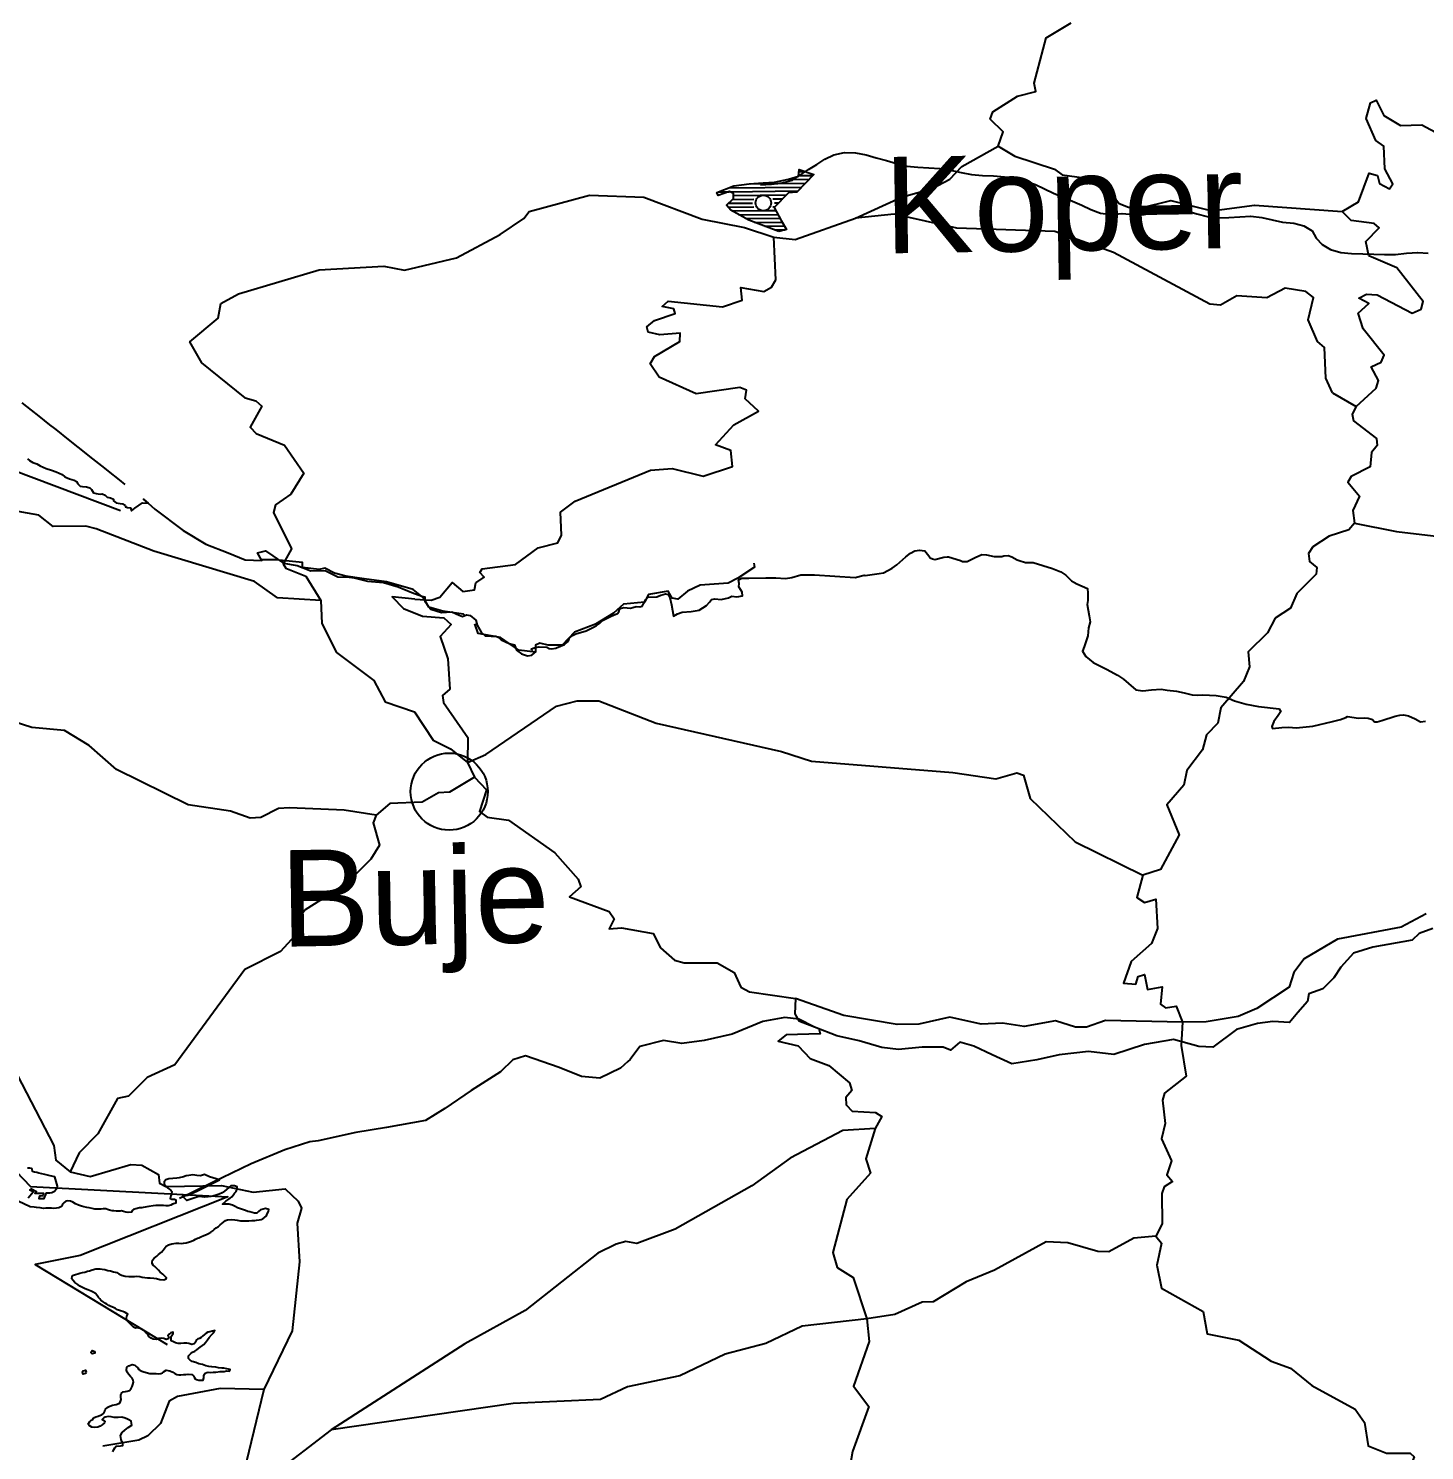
# Model space of a CAD drawing. Header units: metres. Extents: x 13.21 to 19.52, y 42.14 to 46.62.
# Drawn here: x 13.5583 to 13.8834, y 45.2582 to 45.5895 of the extents above; entities that cross this region are included whole.
import ezdxf

# ---------------------------------------------------------------- set-up
doc = ezdxf.new("R2010")
doc.units = ezdxf.units.M
doc.header["$MEASUREMENT"] = 0
for name, color, linetype in [('CESTE', 5, 'Continuous'), ('GE_obr', 210, 'Continuous'), ('grad_ino', 252, 'Continuous'), ('grad_manji', 1, 'Continuous'), ('granica', 2, 'Continuous'), ('hr', 9, 'Continuous'), ('naziv_ino', 252, 'Continuous'), ('naziv_manji', 1, 'Continuous'), ('PRUGE', 7, 'Continuous'), ('RIJEKE', 4, 'Continuous')]:
    doc.layers.add(name, color=color, linetype=linetype)
doc.styles.get("Standard").update_dxf_attribs({"font": 'arial.ttf'})

# ---------------------------------------------------------------- blocks, each defined once
blk = doc.blocks.new('*X55')
at = {"color": 0}
for p, q in [((13.73496, 45.55428), (13.74011, 45.55433)), ((13.73763, 45.55521), (13.74099, 45.55524)), ((13.73771, 45.55611), (13.73922, 45.55612)), ((13.71899, 45.5514), (13.72144, 45.55143)), ((13.72129, 45.55233), (13.73836, 45.55251)), ((13.72162, 45.55143), (13.73748, 45.55161)), ((13.72252, 45.55054), (13.73482, 45.55068)), ((13.7264, 45.55328), (13.73923, 45.55342)), ((13.72122, 45.54783), (13.72724, 45.54789)), ((13.72134, 45.54873), (13.72688, 45.54879)), ((13.72213, 45.54694), (13.7293, 45.54702)), ((13.72229, 45.54964), (13.72721, 45.54969)), ((13.72966, 45.54702), (13.73232, 45.54705)), ((13.73164, 45.54974), (13.73394, 45.54977)), ((13.73168, 45.54794), (13.73218, 45.54795)), ((13.732, 45.54885), (13.73306, 45.54886)), ((13.72373, 45.54605), (13.73279, 45.54615)), ((13.72533, 45.54517), (13.73327, 45.54526)), ((13.72735, 45.54429), (13.73378, 45.54437)), ((13.72972, 45.54342), (13.73434, 45.54347)), ((13.73208, 45.54255), (13.73453, 45.54257))]:
    blk.add_line(p, q, dxfattribs=at)

msp = doc.modelspace()

# ---------------------------------------------------------------- linework, layer by layer
at = {"layer": 'CESTE'}
for p, q in [((13.86201, 45.50459), (13.86752, 45.50139)), ((13.66055, 45.41844), (13.6622, 45.41504)), ((13.61306, 45.27243), (13.60736, 45.24869))]:
    msp.add_line(p, q, dxfattribs=at)
for points in [[(13.7841, 45.56205), (13.7853, 45.56538), (13.78226, 45.56832), (13.78291, 45.57007), (13.7886, 45.57366), (13.79287, 45.57477), (13.79255, 45.57671), (13.79534, 45.5873), (13.80115, 45.59076)], [(13.86427, 45.54679), (13.86802, 45.54908), (13.87057, 45.55577), (13.87247, 45.5552), (13.87298, 45.55333), (13.87531, 45.55214), (13.87608, 45.5533), (13.87419, 45.55675), (13.87395, 45.56205), (13.87211, 45.56336), (13.86986, 45.5685), (13.87085, 45.57214), (13.87215, 45.57274), (13.87394, 45.56916), (13.87785, 45.56683), (13.88279, 45.56698), (13.88701, 45.56473)], [(13.75088, 45.5453), (13.76162, 45.55014), (13.76872, 45.55217), (13.77286, 45.55432), (13.77569, 45.55729), (13.7841, 45.56205)], [(13.7841, 45.56205), (13.78798, 45.55974), (13.79726, 45.55672), (13.79904, 45.55536), (13.80643, 45.55434), (13.80855, 45.5534), (13.81235, 45.54872), (13.8145, 45.5478), (13.81709, 45.54758), (13.82434, 45.54936), (13.8339, 45.54696), (13.84383, 45.54832), (13.86427, 45.54679)], [(13.60874, 45.50345), (13.59865, 45.51156), (13.59589, 45.51649), (13.60244, 45.522), (13.60311, 45.5254), (13.60723, 45.52764), (13.62597, 45.53327), (13.64101, 45.5341), (13.64585, 45.53313), (13.65798, 45.53606), (13.66815, 45.54145), (13.67369, 45.54517), (13.67487, 45.54681), (13.68896, 45.55066), (13.70164, 45.55013), (13.71517, 45.54506), (13.72504, 45.54312), (13.73188, 45.54084)], [(13.73188, 45.54084), (13.73684, 45.54029), (13.75088, 45.5453)], [(13.86201, 45.50459), (13.86042, 45.50801), (13.86016, 45.51515), (13.85848, 45.51654), (13.85632, 45.52162), (13.8576, 45.52679), (13.8558, 45.52816), (13.85096, 45.52894), (13.84669, 45.5267), (13.8397, 45.5272), (13.83589, 45.525), (13.83342, 45.52527), (13.81102, 45.53731), (13.79734, 45.54217), (13.7745, 45.54296), (13.75992, 45.5462), (13.75088, 45.5453)], [(13.86752, 45.50139), (13.87217, 45.50568), (13.87273, 45.50747), (13.87104, 45.51063), (13.87333, 45.51171), (13.87402, 45.51338), (13.86917, 45.51952), (13.86798, 45.52313), (13.87049, 45.52536), (13.86816, 45.52662), (13.86989, 45.52759), (13.87244, 45.52739), (13.88055, 45.52317), (13.88263, 45.52404), (13.8831, 45.52583), (13.87697, 45.53368), (13.87048, 45.53646), (13.86976, 45.53984), (13.87286, 45.54304), (13.87173, 45.54404), (13.86637, 45.54472), (13.86427, 45.54679)], [(13.64829, 45.45653), (13.65205, 45.45628), (13.6541, 45.45697), (13.65694, 45.46042), (13.65948, 45.4583), (13.66216, 45.45866), (13.66251, 45.46031), (13.66445, 45.46167), (13.66343, 45.46272), (13.66393, 45.46357), (13.67175, 45.46461), (13.67701, 45.46844), (13.6816, 45.46964), (13.68242, 45.47139), (13.68218, 45.47679), (13.68558, 45.47938), (13.70318, 45.48654), (13.70824, 45.48695), (13.71541, 45.48519), (13.72222, 45.4874), (13.72187, 45.49117), (13.7183, 45.4925), (13.72253, 45.49714), (13.72828, 45.5003), (13.72517, 45.50319), (13.72555, 45.50519), (13.72397, 45.50584), (13.71377, 45.50434), (13.70515, 45.50824), (13.70311, 45.51137), (13.70412, 45.51307), (13.70995, 45.51657), (13.71003, 45.51846), (13.70533, 45.51806), (13.70265, 45.51875), (13.70229, 45.51999), (13.7041, 45.52145), (13.70892, 45.52309), (13.70857, 45.52415), (13.70585, 45.5247), (13.70726, 45.52597), (13.71996, 45.5246), (13.72452, 45.52618), (13.72417, 45.52911), (13.72959, 45.52816), (13.73137, 45.5292), (13.73235, 45.53094), (13.73188, 45.54084)], [(13.60874, 45.50345), (13.61127, 45.50275), (13.61262, 45.50149), (13.60992, 45.4966), (13.61129, 45.49512), (13.61789, 45.49238), (13.62241, 45.48588), (13.61941, 45.48099), (13.61583, 45.47849), (13.61536, 45.47668), (13.61951, 45.46822), (13.6176, 45.46476), (13.61825, 45.46374), (13.62289, 45.4619), (13.62638, 45.45617)], [(13.86752, 45.50139), (13.86655, 45.49964), (13.86691, 45.49804), (13.87221, 45.49398), (13.87243, 45.49232), (13.87108, 45.49071), (13.8708, 45.48732), (13.86637, 45.48509), (13.86555, 45.48377), (13.86827, 45.48052), (13.86674, 45.47721), (13.86714, 45.47425)], [(13.62638, 45.45617), (13.61625, 45.45683), (13.61091, 45.46065), (13.58748, 45.4677), (13.57403, 45.47291), (13.57165, 45.47355), (13.56406, 45.47344), (13.56068, 45.47609), (13.55327, 45.47738), (13.54352, 45.48316), (13.53004, 45.48817), (13.51844, 45.49525), (13.51618, 45.49607), (13.50615, 45.49614), (13.50255, 45.49371), (13.50011, 45.49051), (13.50013, 45.48874), (13.50193, 45.48536), (13.50845, 45.47987), (13.5178, 45.46712), (13.51904, 45.45279), (13.52582, 45.43921), (13.5215, 45.43519)], [(13.86714, 45.47425), (13.8658, 45.47268), (13.86125, 45.4712), (13.85744, 45.4687), (13.8564, 45.46716), (13.85662, 45.46532), (13.85832, 45.46389), (13.85816, 45.46232), (13.85368, 45.45784), (13.85222, 45.45443), (13.84863, 45.45208), (13.84684, 45.4487), (13.84237, 45.44426), (13.84269, 45.44078), (13.84126, 45.43732), (13.836, 45.43118), (13.83531, 45.42764), (13.83269, 45.42493), (13.8317, 45.4214), (13.8281, 45.41661), (13.82741, 45.41316), (13.82339, 45.40864), (13.82625, 45.40163), (13.82191, 45.39351), (13.8178, 45.39224)], [(13.86714, 45.47425), (13.87687, 45.47225), (13.8894, 45.47084), (13.89424, 45.46665), (13.89452, 45.46479), (13.89625, 45.46376), (13.90374, 45.46254), (13.90792, 45.46055), (13.91791, 45.45894), (13.92433, 45.45607), (13.92709, 45.44735), (13.93026, 45.4424), (13.93372, 45.43988), (13.93873, 45.43958), (13.94052, 45.43822), (13.94126, 45.43474), (13.94646, 45.43098), (13.94645, 45.42911), (13.94842, 45.42583), (13.95307, 45.42158), (13.95724, 45.4194), (13.96137, 45.41048)], [(13.62638, 45.45617), (13.62661, 45.45088), (13.63001, 45.44408), (13.63868, 45.4376), (13.64134, 45.43258), (13.64822, 45.43027), (13.65251, 45.42368), (13.6566, 45.42164), (13.66055, 45.41844)], [(13.64829, 45.45653), (13.64295, 45.45707), (13.64563, 45.45434), (13.65004, 45.45258), (13.65504, 45.45214), (13.65675, 45.4506), (13.65413, 45.44785), (13.65596, 45.44258), (13.65644, 45.43553), (13.65474, 45.43405), (13.65497, 45.43243), (13.66058, 45.42429), (13.66055, 45.41844)], [(13.63927, 45.40617), (13.63181, 45.40735), (13.61905, 45.40792), (13.61653, 45.40779), (13.61241, 45.40568), (13.6099, 45.40553), (13.60537, 45.40712), (13.59544, 45.40863), (13.57876, 45.41683), (13.57244, 45.42242), (13.56665, 45.42592), (13.55904, 45.4266), (13.54279, 45.43181), (13.5215, 45.43519)], [(13.66055, 45.41844), (13.66481, 45.42036), (13.68127, 45.43158), (13.68609, 45.43284), (13.69116, 45.43286), (13.70449, 45.42762), (13.73366, 45.42102), (13.74063, 45.4188), (13.77358, 45.41611), (13.78357, 45.41467), (13.78849, 45.41609), (13.79, 45.41555), (13.79157, 45.41009), (13.80206, 45.39996), (13.8178, 45.39224)], [(13.6622, 45.41504), (13.65635, 45.41158), (13.65374, 45.41143), (13.65001, 45.40921), (13.64242, 45.40889), (13.63927, 45.40617)], [(13.6622, 45.41504), (13.66499, 45.41214), (13.66336, 45.40705), (13.66515, 45.40573), (13.67005, 45.40502), (13.6809, 45.3974), (13.68631, 45.39133), (13.68692, 45.38948), (13.68428, 45.38721), (13.69356, 45.38375), (13.69472, 45.38208), (13.69349, 45.37975), (13.69642, 45.37992), (13.70376, 45.37864), (13.70552, 45.37526), (13.70877, 45.3724), (13.71099, 45.3718), (13.71868, 45.37179), (13.72265, 45.36958), (13.72419, 45.36617), (13.72621, 45.36508), (13.73693, 45.36353)], [(13.63927, 45.40617), (13.63856, 45.40441), (13.64003, 45.39923), (13.63805, 45.39595), (13.63217, 45.39009), (13.62269, 45.38416), (13.62151, 45.38255), (13.62115, 45.379), (13.61701, 45.37446), (13.6087, 45.37026), (13.5924, 45.34802), (13.58595, 45.34512), (13.58156, 45.34073), (13.57899, 45.34022), (13.57442, 45.33199), (13.57008, 45.32757), (13.56802, 45.32313)], [(13.8178, 45.39224), (13.8164, 45.38703), (13.81822, 45.38589), (13.82086, 45.38665), (13.82125, 45.37977), (13.81983, 45.37634), (13.81514, 45.37209), (13.81335, 45.3671), (13.81617, 45.36686), (13.81675, 45.36865), (13.8182, 45.36906), (13.81894, 45.36556), (13.82229, 45.36623), (13.82194, 45.36219), (13.82312, 45.36129), (13.82556, 45.36173), (13.82706, 45.35797)], [(13.88383, 45.38322), (13.87797, 45.38009), (13.86316, 45.37733), (13.85538, 45.37277), (13.85298, 45.36958), (13.85187, 45.3661), (13.8444, 45.36117), (13.84004, 45.35934), (13.83259, 45.35809), (13.82706, 45.35797)], [(13.73693, 45.36353), (13.73675, 45.3599), (13.73771, 45.3583), (13.74235, 45.35652), (13.74264, 45.35525), (13.73472, 45.35505), (13.73291, 45.35359), (13.73752, 45.35247), (13.74035, 45.34949), (13.74467, 45.34791), (13.74947, 45.34383), (13.75001, 45.34206), (13.74864, 45.34047), (13.7487, 45.33872), (13.75014, 45.33728), (13.75554, 45.33695), (13.75704, 45.33602), (13.7555, 45.33319)], [(13.82706, 45.35797), (13.80916, 45.35839), (13.80474, 45.35683), (13.80218, 45.35684), (13.79752, 45.35829), (13.79016, 45.35694), (13.78515, 45.35778), (13.78015, 45.35749), (13.77286, 45.35911), (13.76569, 45.35753), (13.76059, 45.35742), (13.74817, 45.3595), (13.73693, 45.36353)], [(13.82706, 45.35797), (13.82677, 45.35258), (13.82791, 45.34542), (13.82284, 45.34147), (13.82237, 45.33981), (13.82301, 45.3344), (13.8222, 45.33082), (13.8245, 45.32571), (13.82343, 45.32241), (13.82475, 45.32086), (13.82277, 45.31965), (13.82227, 45.3181), (13.82231, 45.31098), (13.82082, 45.30812)], [(13.55467, 45.34763), (13.56417, 45.32927), (13.56463, 45.32586), (13.56802, 45.32313)], [(13.7555, 45.33319), (13.74797, 45.33272), (13.7357, 45.32629), (13.72677, 45.31989), (13.70892, 45.30974), (13.69995, 45.30644), (13.69738, 45.30687), (13.69517, 45.30623), (13.69091, 45.30418), (13.67395, 45.29082), (13.65991, 45.28308), (13.62878, 45.26304)], [(13.7555, 45.33319), (13.75329, 45.32618), (13.75441, 45.32278), (13.74885, 45.31669), (13.74559, 45.30434), (13.74661, 45.30084), (13.75032, 45.2985), (13.75351, 45.28889)], [(13.56802, 45.32313), (13.57266, 45.32205), (13.58214, 45.32484), (13.58471, 45.3247), (13.5886, 45.32248), (13.58878, 45.3205), (13.59025, 45.31971), (13.60323, 45.3199), (13.61058, 45.31841), (13.61805, 45.31912), (13.62107, 45.31626), (13.62189, 45.31467), (13.62088, 45.31113), (13.62138, 45.30218), (13.61972, 45.28605), (13.61306, 45.27243)], [(13.82082, 45.30812), (13.81576, 45.30764), (13.80994, 45.30446), (13.80736, 45.30453), (13.80033, 45.30661), (13.79531, 45.3068), (13.7833, 45.30019), (13.77668, 45.29751), (13.76903, 45.29284), (13.76642, 45.29277), (13.76004, 45.28992), (13.75351, 45.28889)], [(13.82082, 45.30812), (13.82218, 45.30653), (13.82108, 45.30134), (13.82216, 45.29598), (13.8319, 45.29057), (13.8328, 45.28537), (13.84019, 45.28391), (13.8477, 45.27903), (13.85223, 45.27741), (13.85715, 45.27333), (13.86725, 45.26785), (13.86949, 45.2647), (13.87027, 45.25932), (13.87455, 45.25756), (13.88008, 45.25761), (13.88102, 45.25669), (13.87972, 45.25336)], [(13.75351, 45.28889), (13.73847, 45.28717), (13.73001, 45.28316), (13.72052, 45.28063), (13.71001, 45.27556), (13.6978, 45.27305), (13.69149, 45.2701), (13.67117, 45.26919), (13.62878, 45.26304)], [(13.75351, 45.28889), (13.75411, 45.28359), (13.75046, 45.27317), (13.754, 45.26843), (13.75017, 45.258), (13.74864, 45.24907), (13.74907, 45.24732), (13.75238, 45.24461), (13.75562, 45.23783), (13.75635, 45.23067), (13.753, 45.22209), (13.74626, 45.21662), (13.74794, 45.21329)], [(13.61306, 45.27243), (13.60289, 45.27262), (13.59302, 45.2708), (13.59102, 45.26973), (13.58901, 45.26452), (13.5861, 45.26159), (13.58398, 45.26059), (13.5756, 45.25922)], [(13.62878, 45.26304), (13.61502, 45.25247), (13.60736, 45.24869)]]:
    msp.add_lwpolyline(points, dxfattribs=at)
at = {"layer": 'GE_obr'}
msp.add_lwpolyline([(13.57972, 45.47712), (13.50366, 45.50576), (13.48747, 45.49157), (13.50296, 45.4755), (13.50305, 45.46474), (13.50978, 45.46342), (13.50897, 45.44527), (13.54526, 45.33379), (13.55876, 45.31973), (13.6047, 45.31726), (13.57034, 45.30363), (13.55983, 45.30156), (13.59056, 45.28286)], dxfattribs=at)
msp.add_lwpolyline([(13.57972, 45.47712), (13.50366, 45.50576), (13.48747, 45.49157), (13.50296, 45.4755), (13.50305, 45.46474), (13.50978, 45.46342), (13.50897, 45.44527), (13.54526, 45.33379), (13.55876, 45.31973), (13.6047, 45.31726), (13.57034, 45.30363), (13.55983, 45.30156), (13.59056, 45.28286)], dxfattribs=at)
at = {"layer": 'grad_ino'}
msp.add_lwpolyline([(13.73306, 45.54219), (13.72604, 45.54478), (13.72183, 45.5471), (13.72086, 45.54826), (13.72252, 45.54986), (13.72252, 45.55099), (13.72154, 45.55146), (13.71892, 45.55057), (13.71862, 45.55125), (13.72255, 45.55283), (13.72615, 45.55327), (13.72942, 45.55348), (13.73204, 45.55369), (13.73531, 45.55435), (13.73761, 45.55502), (13.73776, 45.55661), (13.7412, 45.55547), (13.73724, 45.55136), (13.73527, 45.55114), (13.73196, 45.54772), (13.73356, 45.54473), (13.73485, 45.54266)], close=True, dxfattribs=at)
msp.add_circle((13.72944, 45.54881), 0.0018, dxfattribs=at)
at = {"layer": 'grad_manji'}
msp.add_circle((13.65627, 45.41168), 0.00898, dxfattribs=at)
at = {"layer": 'granica'}
msp.add_lwpolyline([(13.55673, 45.50228), (13.55888, 45.50058), (13.56073, 45.49911), (13.5632, 45.49715), (13.56434, 45.49625), (13.56578, 45.4951), (13.56635, 45.49465), (13.57317, 45.48924), (13.57599, 45.487), (13.57686, 45.48631), (13.57937, 45.48432), (13.58076, 45.48322)], dxfattribs=at)
at = {"layer": 'hr'}
for points in [[(13.55807, 45.48923), (13.55849, 45.48884), (13.55927, 45.48838), (13.56025, 45.48802), (13.56097, 45.48761), (13.56238, 45.48697), (13.56362, 45.48656), (13.56472, 45.4862), (13.5661, 45.48554), (13.56678, 45.48504), (13.56785, 45.48454), (13.56889, 45.4842), (13.56949, 45.48394), (13.56981, 45.48335), (13.57031, 45.48285), (13.57089, 45.4828), (13.57177, 45.48269), (13.57256, 45.48244), (13.57298, 45.4821), (13.57343, 45.48128), (13.57402, 45.48114), (13.57496, 45.48096), (13.57542, 45.48103), (13.57611, 45.48073), (13.5766, 45.4803), (13.57737, 45.48014), (13.5781, 45.47982), (13.5781, 45.47941), (13.57868, 45.47898), (13.57963, 45.47877), (13.58029, 45.47873), (13.58077, 45.47839), (13.58087, 45.47802), (13.58133, 45.47788), (13.58208, 45.47777), (13.58227, 45.47706), (13.58309, 45.47771), (13.58485, 45.47896), (13.58613, 45.4789), (13.58773, 45.47751), (13.59429, 45.47251), (13.59957, 45.46932), (13.60479, 45.46728), (13.60872, 45.46571), (13.61266, 45.46549), (13.61163, 45.46732), (13.6135, 45.46777), (13.61522, 45.46658), (13.61623, 45.46589), (13.61764, 45.46492), (13.62087, 45.46438), (13.62402, 45.46315), (13.62739, 45.46319), (13.63035, 45.46171), (13.63296, 45.46163), (13.63417, 45.46147), (13.63728, 45.46074), (13.64093, 45.46041), (13.64435, 45.45937), (13.64753, 45.45809), (13.64987, 45.45719), (13.6506, 45.45704), (13.65063, 45.45608), (13.65149, 45.45475), (13.65199, 45.45418), (13.65444, 45.45341), (13.65685, 45.45358), (13.65856, 45.45276), (13.65934, 45.45249), (13.66029, 45.45283), (13.66112, 45.4527), (13.66248, 45.45164), (13.66277, 45.45047), (13.6637, 45.44883), (13.66466, 45.44801), (13.66608, 45.44791), (13.66712, 45.44793), (13.66786, 45.44762), (13.66841, 45.44706), (13.67021, 45.44618), (13.6715, 45.44587), (13.67197, 45.44464), (13.67308, 45.44377), (13.67451, 45.44333), (13.67553, 45.44351), (13.67614, 45.44398), (13.67549, 45.44458), (13.67547, 45.44496), (13.67606, 45.44519), (13.67714, 45.44544), (13.67723, 45.44543), (13.67901, 45.44533), (13.67956, 45.44505), (13.68007, 45.44492), (13.6811, 45.44513), (13.68127, 45.4452), (13.6831, 45.44594), (13.68386, 45.44658), (13.68416, 45.44707), (13.68427, 45.44748), (13.68512, 45.44815), (13.68579, 45.44842), (13.68817, 45.44911), (13.69003, 45.45005), (13.69057, 45.45039), (13.69129, 45.45087), (13.69196, 45.45154), (13.69318, 45.45214), (13.69397, 45.45252), (13.69545, 45.45319), (13.69576, 45.4536), (13.69593, 45.45409), (13.69639, 45.45444), (13.69691, 45.45456), (13.69848, 45.45444), (13.69906, 45.45459), (13.69983, 45.45483), (13.70067, 45.4547), (13.70123, 45.45485), (13.70149, 45.45542), (13.7021, 45.45645), (13.70237, 45.45679), (13.70262, 45.45699), (13.70465, 45.45709), (13.70558, 45.45743), (13.70664, 45.45776), (13.70724, 45.45757), (13.70763, 45.45691), (13.70801, 45.45523), (13.7085, 45.45255), (13.70945, 45.45312), (13.71053, 45.45352), (13.71264, 45.45363), (13.71446, 45.45393), (13.71616, 45.45507), (13.71688, 45.45584), (13.71737, 45.45643), (13.71817, 45.45657), (13.7196, 45.45642), (13.72134, 45.45685), (13.72209, 45.45719), (13.72326, 45.45704), (13.72458, 45.45733), (13.72449, 45.45814), (13.72376, 45.45938), (13.7238, 45.46018), (13.72369, 45.461), (13.72439, 45.46142), (13.72607, 45.46139), (13.73001, 45.4615), (13.73233, 45.46146), (13.73461, 45.46136), (13.73606, 45.46159), (13.73815, 45.46219), (13.74132, 45.46218), (13.7508, 45.46153), (13.75294, 45.46207), (13.75314, 45.46204), (13.7564, 45.46246), (13.75745, 45.46268), (13.75941, 45.4637), (13.76055, 45.46452), (13.76263, 45.46641), (13.76371, 45.46723), (13.76474, 45.46779), (13.76584, 45.46796), (13.76708, 45.46774), (13.76799, 45.46662), (13.76831, 45.46614), (13.7688, 45.46591), (13.76938, 45.46578), (13.77146, 45.46629), (13.77225, 45.46635), (13.77259, 45.46638), (13.77539, 45.46552), (13.77585, 45.46526), (13.77691, 45.46533), (13.77874, 45.46626), (13.7803, 45.46691), (13.78143, 45.46686), (13.78317, 45.46642), (13.78499, 45.46646), (13.78548, 45.4666), (13.78648, 45.46672), (13.78735, 45.46637), (13.78853, 45.46567), (13.78906, 45.4655), (13.79048, 45.46509), (13.79231, 45.46505), (13.79679, 45.46367), (13.79872, 45.4629), (13.79989, 45.46213), (13.80123, 45.46077), (13.80174, 45.46044), (13.80247, 45.46006), (13.80494, 45.45902), (13.80503, 45.45788), (13.80498, 45.45621), (13.80486, 45.45527), (13.80536, 45.45261), (13.80552, 45.45126), (13.80514, 45.44985), (13.80498, 45.44797), (13.80415, 45.44541), (13.80379, 45.44441), (13.80452, 45.44313), (13.80623, 45.44176), (13.80952, 45.44016), (13.81196, 45.43878), (13.81335, 45.43785), (13.81452, 45.43685), (13.81622, 45.4354), (13.81784, 45.4352), (13.81984, 45.43543), (13.8221, 45.43552), (13.82351, 45.43534), (13.8257, 45.4351), (13.82742, 45.4347), (13.82933, 45.43421), (13.83049, 45.43414), (13.83181, 45.43425), (13.83488, 45.4341), (13.83726, 45.43372), (13.83914, 45.43282), (13.84186, 45.43203), (13.84473, 45.43152), (13.84954, 45.431), (13.84995, 45.43038), (13.84938, 45.42943), (13.84836, 45.42802), (13.84784, 45.42682), (13.848, 45.42642), (13.85022, 45.42661), (13.85185, 45.42667), (13.85357, 45.42655), (13.85742, 45.42696), (13.86201, 45.42804), (13.86386, 45.42852), (13.86509, 45.42896), (13.86551, 45.42919), (13.86804, 45.42881), (13.86935, 45.4289), (13.87029, 45.42876), (13.87135, 45.42845), (13.87178, 45.42795), (13.87238, 45.42795), (13.87349, 45.42827), (13.8766, 45.42927), (13.87769, 45.42951), (13.87856, 45.42961), (13.8797, 45.42936), (13.88122, 45.42867), (13.88249, 45.42792), (13.88365, 45.42809)], [(13.57791, 45.25793), (13.57817, 45.25846), (13.57836, 45.25884), (13.57872, 45.25919), (13.57969, 45.25926), (13.58024, 45.25937), (13.58024, 45.2599), (13.58002, 45.26033), (13.57988, 45.26073), (13.57978, 45.2612), (13.57975, 45.26173), (13.58011, 45.26242), (13.58075, 45.26297), (13.58149, 45.26354), (13.58235, 45.26407), (13.58221, 45.265), (13.58169, 45.26533), (13.58137, 45.26553), (13.58081, 45.26573), (13.57999, 45.26594), (13.57915, 45.26589), (13.57827, 45.26592), (13.57751, 45.26602), (13.57681, 45.26616), (13.57613, 45.26598), (13.57584, 45.2658), (13.57546, 45.2654), (13.57588, 45.26518), (13.57604, 45.26502), (13.57595, 45.26465), (13.57546, 45.26417), (13.57497, 45.2639), (13.57442, 45.26364), (13.57377, 45.26357), (13.57303, 45.26366), (13.57241, 45.26403), (13.57221, 45.26436), (13.57256, 45.26495), (13.57286, 45.26524), (13.57328, 45.2654), (13.57337, 45.26569), (13.57364, 45.26588), (13.57399, 45.26604), (13.57451, 45.2662), (13.57506, 45.26641), (13.57535, 45.26655), (13.57581, 45.26691), (13.57603, 45.26733), (13.57616, 45.26773), (13.57675, 45.26831), (13.5772, 45.26857), (13.57782, 45.26873), (13.5787, 45.26891), (13.57895, 45.26898), (13.57948, 45.26923), (13.57974, 45.2696), (13.57983, 45.27007), (13.5798, 45.27062), (13.57976, 45.27113), (13.57989, 45.2715), (13.5803, 45.27184), (13.58086, 45.27191), (13.58126, 45.27203), (13.5818, 45.27219), (13.58216, 45.27262), (13.58241, 45.27312), (13.58261, 45.27361), (13.58271, 45.27415), (13.58264, 45.27461), (13.58244, 45.27502), (13.58202, 45.27546), (13.5816, 45.27601), (13.58124, 45.27644), (13.58108, 45.27692), (13.58117, 45.27758), (13.58163, 45.27795), (13.5824, 45.27822), (13.58306, 45.27807), (13.58334, 45.27781), (13.58377, 45.27743), (13.584, 45.27708), (13.58426, 45.27683), (13.58491, 45.27661), (13.58566, 45.27636), (13.58657, 45.27615), (13.58744, 45.27611), (13.58802, 45.27611), (13.58851, 45.27604), (13.58909, 45.27611), (13.58952, 45.2763), (13.58971, 45.2765), (13.59036, 45.27694), (13.59123, 45.27673), (13.59189, 45.27643), (13.59238, 45.27616), (13.59283, 45.27593), (13.59328, 45.2758), (13.59377, 45.2758), (13.59439, 45.27587), (13.59491, 45.27589), (13.59549, 45.27601), (13.5963, 45.27594), (13.59669, 45.27556), (13.59689, 45.2753), (13.59712, 45.27489), (13.59741, 45.27473), (13.59793, 45.27459), (13.59842, 45.27457), (13.59897, 45.27455), (13.5991, 45.27517), (13.59913, 45.27558), (13.59926, 45.27599), (13.59941, 45.27625), (13.59981, 45.27638), (13.60016, 45.27645), (13.60072, 45.27641), (13.6013, 45.27643), (13.60188, 45.27647), (13.60296, 45.27661), (13.60384, 45.27664), (13.60439, 45.27673), (13.605, 45.27671), (13.60523, 45.27707), (13.60451, 45.27721), (13.6038, 45.27735), (13.60331, 45.27742), (13.60257, 45.27748), (13.60188, 45.27762), (13.60097, 45.27769), (13.60026, 45.27778), (13.59955, 45.27791), (13.5988, 45.27825), (13.59798, 45.27842), (13.59724, 45.27868), (13.59639, 45.27892), (13.59591, 45.27924), (13.59558, 45.27966), (13.59554, 45.28028), (13.59619, 45.28088), (13.59652, 45.28111), (13.59701, 45.28138), (13.5975, 45.28168), (13.59799, 45.28202), (13.59909, 45.2829), (13.59953, 45.2834), (13.59996, 45.28402), (13.60035, 45.28454), (13.60099, 45.28519), (13.60138, 45.28562), (13.60171, 45.28615), (13.60106, 45.28601), (13.60054, 45.28587), (13.60009, 45.28578), (13.59963, 45.28553), (13.59925, 45.28521), (13.59882, 45.28484), (13.5985, 45.2845), (13.59813, 45.28429), (13.59769, 45.28424), (13.59737, 45.2839), (13.59723, 45.28354), (13.59684, 45.28304), (13.59629, 45.28291), (13.59564, 45.28316), (13.59515, 45.28317), (13.59444, 45.28317), (13.59375, 45.2831), (13.59318, 45.28316), (13.59249, 45.2833), (13.59204, 45.28348), (13.59154, 45.28375), (13.59155, 45.28412), (13.59155, 45.28451), (13.59148, 45.28473), (13.59168, 45.28503), (13.592, 45.28545), (13.592, 45.28579), (13.59145, 45.28565), (13.59108, 45.28533), (13.59074, 45.28494), (13.59096, 45.28465), (13.59083, 45.28423), (13.59038, 45.28407), (13.5898, 45.28428), (13.58921, 45.28436), (13.58866, 45.28429), (13.58807, 45.28409), (13.58735, 45.28412), (13.58688, 45.28436), (13.58628, 45.28475), (13.58606, 45.28532), (13.58557, 45.28578), (13.58517, 45.28617), (13.58453, 45.28657), (13.58378, 45.28681), (13.5832, 45.28671), (13.58271, 45.28696), (13.58219, 45.28744), (13.5817, 45.28794), (13.58122, 45.28851), (13.58111, 45.28906), (13.58118, 45.28952), (13.58143, 45.28998), (13.58079, 45.29037), (13.58027, 45.29057), (13.57968, 45.29075), (13.579, 45.291), (13.57857, 45.2913), (13.57812, 45.29155), (13.5775, 45.29178), (13.57699, 45.292), (13.57653, 45.29228), (13.57611, 45.29253), (13.57565, 45.29287), (13.57516, 45.29326), (13.57493, 45.29351), (13.57461, 45.29386), (13.57429, 45.29434), (13.57389, 45.29479), (13.57338, 45.29506), (13.57285, 45.29529), (13.5721, 45.29561), (13.57146, 45.29589), (13.57086, 45.29618), (13.57028, 45.29647), (13.56974, 45.29691), (13.56911, 45.29737), (13.56859, 45.29785), (13.56836, 45.29823), (13.56846, 45.2988), (13.56879, 45.29906), (13.56921, 45.2992), (13.56975, 45.29938), (13.57028, 45.29954), (13.57083, 45.2997), (13.57139, 45.29975), (13.57203, 45.3), (13.57251, 45.30009), (13.57313, 45.30028), (13.57398, 45.30051), (13.57499, 45.30056), (13.57544, 45.30046), (13.57605, 45.30035), (13.57677, 45.30017), (13.57738, 45.30004), (13.5781, 45.29981), (13.57885, 45.29965), (13.57934, 45.29938), (13.57996, 45.29903), (13.58083, 45.2988), (13.58165, 45.29874), (13.58226, 45.29877), (13.58298, 45.29876), (13.58343, 45.29879), (13.58421, 45.2987), (13.58476, 45.29858), (13.58599, 45.29845), (13.58664, 45.29841), (13.58746, 45.29833), (13.58811, 45.29824), (13.58886, 45.29802), (13.58977, 45.29793), (13.59035, 45.29821), (13.59044, 45.29843), (13.58989, 45.29894), (13.58954, 45.2993), (13.58898, 45.29974), (13.58856, 45.30019), (13.58824, 45.30053), (13.58771, 45.30106), (13.58732, 45.30138), (13.58712, 45.30179), (13.58706, 45.30211), (13.58715, 45.30252), (13.58758, 45.30298), (13.58816, 45.30346), (13.58859, 45.30383), (13.58924, 45.3044), (13.58968, 45.30486), (13.59034, 45.30582), (13.59089, 45.30614), (13.59166, 45.30638), (13.5926, 45.30647), (13.59332, 45.30647), (13.59387, 45.30645), (13.59436, 45.30652), (13.59497, 45.30659), (13.59576, 45.30681), (13.59624, 45.30697), (13.59683, 45.30719), (13.59718, 45.30746), (13.59767, 45.30764), (13.59799, 45.30776), (13.59844, 45.30796), (13.5991, 45.30829), (13.59974, 45.30854), (13.6002, 45.30872), (13.60073, 45.30904), (13.60118, 45.30936), (13.6015, 45.30966), (13.60199, 45.31005), (13.6025, 45.31037), (13.60295, 45.31074), (13.60332, 45.31105), (13.6037, 45.31143), (13.60419, 45.31175), (13.60465, 45.31193), (13.60561, 45.312), (13.60633, 45.31191), (13.60688, 45.31184), (13.60766, 45.31173), (13.60829, 45.31171), (13.60887, 45.31169), (13.60961, 45.31169), (13.61033, 45.31176), (13.61098, 45.31178), (13.6114, 45.31185), (13.61202, 45.31192), (13.61247, 45.31204), (13.61287, 45.3122), (13.61328, 45.31247), (13.61368, 45.31286), (13.6139, 45.31336), (13.61416, 45.31391), (13.61423, 45.31435), (13.61347, 45.31455), (13.61293, 45.31446), (13.61235, 45.31423), (13.61186, 45.31387), (13.6115, 45.31348), (13.61095, 45.31347), (13.61036, 45.31363), (13.60984, 45.31379), (13.60936, 45.31388), (13.60883, 45.31409), (13.60812, 45.31432), (13.60763, 45.31452), (13.60723, 45.31464), (13.60698, 45.31473), (13.60639, 45.31507), (13.60578, 45.31534), (13.60497, 45.31561), (13.60434, 45.31559), (13.60347, 45.31557), (13.60425, 45.31625), (13.6047, 45.31661), (13.60525, 45.31701), (13.60564, 45.31733), (13.60597, 45.31772), (13.60623, 45.31811), (13.60665, 45.31856), (13.60691, 45.31914), (13.60687, 45.31959), (13.60629, 45.31989), (13.60541, 45.31982), (13.60496, 45.31945), (13.60443, 45.31904), (13.60392, 45.31863), (13.60337, 45.31822), (13.60272, 45.31788), (13.60197, 45.31772), (13.60149, 45.31755), (13.60076, 45.31739), (13.60015, 45.31732), (13.59928, 45.31722), (13.59797, 45.31739), (13.59513, 45.31641), (13.59414, 45.31743), (13.59541, 45.3177), (13.59752, 45.31862), (13.60277, 45.32123), (13.60047, 45.32194), (13.59926, 45.32249), (13.59832, 45.32221), (13.59748, 45.3223), (13.59657, 45.32239), (13.59563, 45.3223), (13.59501, 45.32216), (13.59436, 45.32198), (13.59341, 45.32175), (13.59287, 45.32165), (13.59098, 45.32147), (13.59024, 45.32122), (13.58991, 45.32082), (13.58991, 45.32032), (13.59031, 45.31979), (13.59075, 45.31934), (13.59144, 45.31884), (13.59167, 45.31852), (13.5916, 45.31799), (13.59141, 45.31749), (13.59131, 45.31692), (13.59165, 45.31678), (13.5923, 45.31678), (13.5926, 45.31659), (13.5926, 45.31584), (13.59184, 45.31555), (13.59141, 45.31534), (13.59083, 45.31518), (13.59028, 45.31522), (13.58969, 45.31527), (13.58904, 45.31529), (13.58856, 45.31531), (13.58791, 45.31528), (13.5873, 45.31521), (13.58632, 45.31508), (13.58499, 45.31483), (13.58466, 45.31476), (13.58411, 45.31471), (13.58326, 45.31452), (13.58272, 45.31434), (13.58245, 45.31408), (13.58226, 45.31369), (13.58148, 45.31365), (13.58093, 45.31372), (13.58044, 45.31388), (13.57992, 45.31402), (13.57963, 45.31392), (13.57917, 45.31392), (13.57868, 45.31399), (13.57813, 45.31401), (13.57775, 45.31405), (13.57712, 45.31417), (13.57671, 45.31431), (13.57631, 45.31448), (13.57566, 45.31447), (13.57522, 45.31439), (13.57465, 45.31439), (13.57408, 45.31446), (13.57372, 45.31446), (13.57309, 45.31457), (13.57245, 45.31471), (13.57186, 45.3148), (13.57118, 45.31496), (13.57066, 45.3151), (13.56995, 45.31537), (13.56923, 45.31566), (13.56861, 45.31603), (13.56809, 45.31628), (13.56741, 45.31634), (13.56698, 45.31625), (13.56653, 45.31591), (13.56624, 45.31561), (13.56615, 45.31536), (13.56595, 45.31508), (13.56566, 45.31488), (13.56536, 45.3147), (13.56478, 45.31463), (13.56419, 45.31458), (13.56362, 45.31462), (13.56306, 45.31462), (13.56234, 45.31462), (13.56176, 45.31457), (13.56101, 45.31471), (13.56013, 45.31479), (13.55958, 45.31487), (13.55871, 45.31496), (13.55587, 45.31628)], [(13.55819, 45.31706), (13.55935, 45.31843), (13.55856, 45.31884), (13.55895, 45.31912), (13.56012, 45.31857), (13.55976, 45.31818), (13.56178, 45.31814), (13.56166, 45.31752), (13.56084, 45.31748), (13.56071, 45.31691), (13.56195, 45.31693), (13.56247, 45.31823), (13.56328, 45.31821), (13.56373, 45.31828), (13.56432, 45.31864), (13.5647, 45.31908), (13.56494, 45.31943), (13.56503, 45.31981), (13.56444, 45.32198), (13.56336, 45.3222), (13.56272, 45.32238), (13.56209, 45.32247), (13.56139, 45.32262), (13.56067, 45.32278), (13.56024, 45.32294), (13.55965, 45.32305), (13.5592, 45.32323), (13.55917, 45.32369), (13.55901, 45.32388), (13.55859, 45.32396), (13.55804, 45.32401)]]:
    msp.add_lwpolyline(points, dxfattribs=at)
for points in [[(13.58613, 45.4789), (13.58507, 45.47978), (13.58567, 45.4793), (13.58613, 45.4789)], [(13.57374, 45.28127), (13.57373, 45.28084), (13.57309, 45.28073), (13.57282, 45.28106), (13.57314, 45.28147), (13.57374, 45.28127)], [(13.5717, 45.27642), (13.57157, 45.27613), (13.57105, 45.27599), (13.57085, 45.27642), (13.57104, 45.2768), (13.57156, 45.27695), (13.5717, 45.27642)]]:
    msp.add_lwpolyline(points, close=True, dxfattribs=at)
at = {"layer": 'PRUGE'}
msp.add_lwpolyline([(13.72876, 45.55301), (13.73132, 45.55318), (13.73384, 45.5535), (13.73624, 45.55412), (13.7381, 45.55534), (13.73996, 45.55659), (13.74191, 45.55775), (13.74376, 45.55902), (13.74588, 45.56), (13.74832, 45.56055), (13.74832, 45.56055), (13.75089, 45.56052), (13.75336, 45.56006), (13.75571, 45.55933), (13.75812, 45.55869), (13.76048, 45.55801), (13.76287, 45.55736), (13.76541, 45.55717), (13.76797, 45.55703), (13.77051, 45.55681), (13.77302, 45.55642), (13.77548, 45.55592), (13.77793, 45.55542), (13.78048, 45.55524), (13.78304, 45.55511), (13.78558, 45.55492), (13.78807, 45.55449), (13.79049, 45.5539), (13.79282, 45.55315), (13.79492, 45.55212), (13.79703, 45.5511), (13.7992, 45.55015), (13.80143, 45.54926), (13.80359, 45.54829), (13.80571, 45.54728), (13.80799, 45.54641), (13.81044, 45.54614), (13.81302, 45.54634), (13.81302, 45.54634), (13.81558, 45.5461), (13.81811, 45.54614), (13.82061, 45.54656), (13.82302, 45.54723), (13.82551, 45.5474), (13.82551, 45.5474), (13.82804, 45.547), (13.83039, 45.54628), (13.83282, 45.54568), (13.83532, 45.54533), (13.83787, 45.54541), (13.84044, 45.54559), (13.84298, 45.5457), (13.84298, 45.5457), (13.84552, 45.54541), (13.84796, 45.54488), (13.85038, 45.5443), (13.85296, 45.54413), (13.85534, 45.5435), (13.85724, 45.54231), (13.8582, 45.54063), (13.8596, 45.5391), (13.86152, 45.53794), (13.86394, 45.53731), (13.86646, 45.53703), (13.86903, 45.53695), (13.8716, 45.53687), (13.87415, 45.53681), (13.87671, 45.53684), (13.87924, 45.53712), (13.88184, 45.5373), (13.88184, 45.5373), (13.88432, 45.5371)], dxfattribs=at)
at = {"layer": 'RIJEKE'}
for points in [[(13.65963, 45.45304), (13.65478, 45.45375), (13.65151, 45.45465), (13.65019, 45.45694), (13.64789, 45.45876), (13.64167, 45.46057), (13.63644, 45.46123), (13.6322, 45.46189), (13.62958, 45.46257), (13.62729, 45.4637), (13.62729, 45.4637), (13.62599, 45.46346), (13.62207, 45.46391), (13.62207, 45.46506), (13.61587, 45.4657), (13.61261, 45.46569)], [(13.72726, 45.46491), (13.7274, 45.46394), (13.72351, 45.4614), (13.72124, 45.46024), (13.71473, 45.45976), (13.7118, 45.45836), (13.70954, 45.45653), (13.70822, 45.45674), (13.70724, 45.45835), (13.70724, 45.45835), (13.70267, 45.45764), (13.70172, 45.45579), (13.69684, 45.45532), (13.69456, 45.45324), (13.69035, 45.4507), (13.68547, 45.44885), (13.68257, 45.44584), (13.67931, 45.44583), (13.67735, 45.44628), (13.67735, 45.44628), (13.67638, 45.44581), (13.67639, 45.44421), (13.67248, 45.44465), (13.66821, 45.44761), (13.66298, 45.44851), (13.66221, 45.4508)], [(13.65985, 45.45289), (13.65963, 45.45304)], [(13.88539, 45.37983), (13.88215, 45.37867), (13.88053, 45.37706), (13.87142, 45.37543), (13.86686, 45.37404), (13.86396, 45.37081), (13.86234, 45.36828), (13.85975, 45.36576), (13.85651, 45.3646), (13.8562, 45.36276), (13.85393, 45.36023), (13.85199, 45.35793), (13.84809, 45.35814), (13.84809, 45.35814), (13.84451, 45.35768), (13.83964, 45.35628), (13.83413, 45.35214), (13.83087, 45.35235), (13.825, 45.35394), (13.825, 45.35394), (13.81818, 45.35276), (13.81104, 45.35045), (13.80517, 45.35112), (13.80517, 45.35112), (13.79834, 45.35039), (13.79315, 45.34924), (13.7873, 45.3483), (13.78273, 45.35034), (13.77849, 45.35239), (13.77521, 45.3533), (13.77521, 45.3533), (13.77299, 45.35148), (13.77131, 45.35214), (13.76643, 45.35212), (13.76643, 45.35212), (13.76092, 45.35164), (13.757, 45.35209), (13.75178, 45.35367), (13.74656, 45.35479), (13.74134, 45.35684), (13.73774, 45.35866), (13.73447, 45.3591), (13.73447, 45.3591), (13.72929, 45.35817), (13.72214, 45.35516), (13.71565, 45.35375), (13.71044, 45.35304), (13.70622, 45.35371), (13.70622, 45.35371), (13.7007, 45.3523), (13.69845, 45.3493), (13.6979, 45.34881), (13.69617, 45.34723), (13.69132, 45.34492), (13.68709, 45.34535), (13.68186, 45.3474), (13.67402, 45.35012), (13.67402, 45.35012), (13.67111, 45.34918), (13.66819, 45.34642), (13.66141, 45.34203), (13.65527, 45.33787), (13.65074, 45.33508), (13.64165, 45.33344), (13.6345, 45.33226), (13.62574, 45.33037), (13.62378, 45.33013), (13.61796, 45.32827), (13.61018, 45.32502), (13.60111, 45.32061), (13.59595, 45.31805), (13.59348, 45.31688)]]:
    msp.add_lwpolyline(points, dxfattribs=at)

# ---------------------------------------------------------------- block references
at = {"layer": 'grad_ino'}
msp.add_blockref('*X55', (0, 0), dxfattribs=at)

# ---------------------------------------------------------------- texts
at = {"layer": 'naziv_ino'}
msp.add_text('Koper', height=0.022458, rotation=0.8829, dxfattribs=at).set_placement((13.75766, 45.53705))
at = {"layer": 'naziv_manji', "insert": (13.61666, 45.398), "char_height": 0.0224579, "width": 0.0786026, "attachment_point": 1, "rotation": 0.9812}
msp.add_mtext('{\\fArial CE|b0|i0|c238|p34;Buje}           ', dxfattribs=at)

doc.saveas('drawing.dxf')
